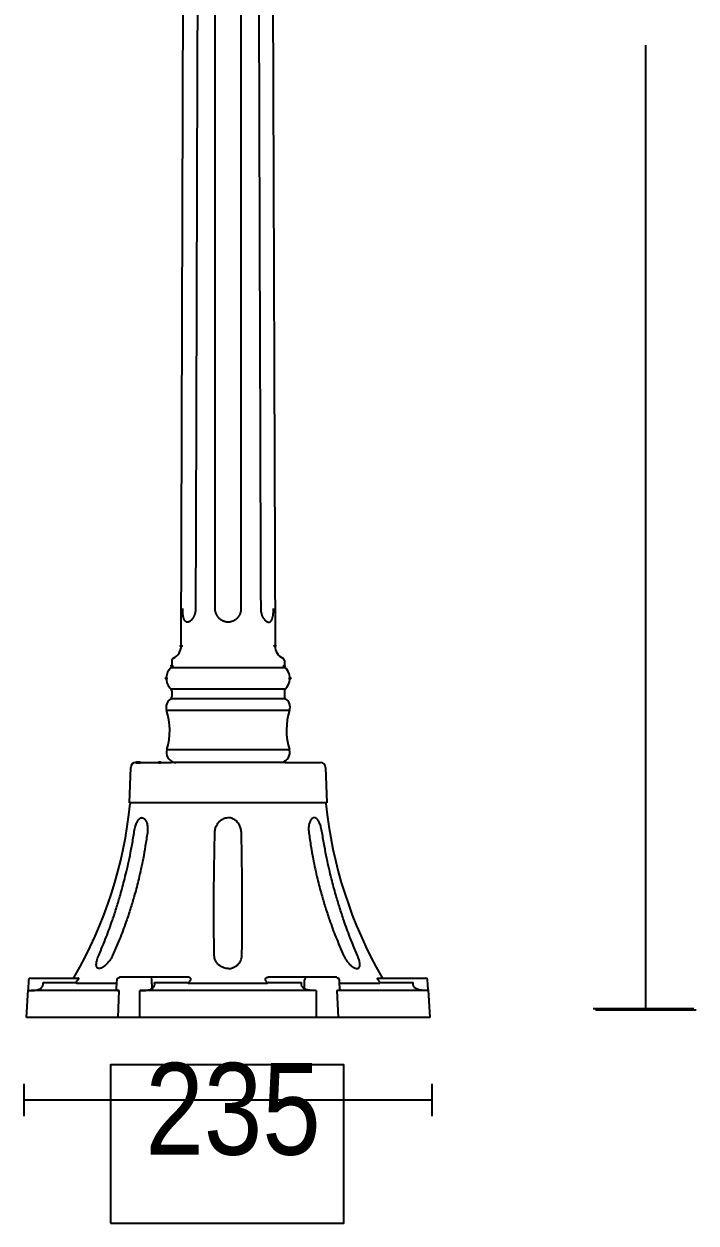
# Model space of a CAD drawing. Extents: x 0 to 92, y 0 to 307.
# Drawn here: x 0.4 to 83.7, y 0.4 to 148.9 of the extents above; entities that cross this region are included whole.
import ezdxf

# ---------------------------------------------------------------- set-up
doc = ezdxf.new("R2010")
doc.units = 0
doc.layers.add('LIVELLO_1', color=160, linetype='Continuous')
doc.styles.add('STD', font='txt')

# ---------------------------------------------------------------- blocks, each defined once
blk = doc.blocks.new('AI9-BLK1')
at = {"layer": 'LIVELLO_1', "color": 7}
for p, q in [((-25.69, -81.92), (-25.23, 56.75)), ((-14.52, 56.75), (-14.06, -81.92)), ((31.84, -7.46), (31.84, -127)), ((-12.81, -84.61), (-26.95, -84.61)), ((-26.84, -83.7), (-26.84, -84.38)), ((-12.91, -83.7), (-12.91, -84.38)), ((-12.81, -87.24), (-26.95, -87.24)), ((-26.84, -87.47), (-26.84, -88.18)), ((-12.91, -87.47), (-12.91, -88.18)), ((-12.77, -88.44), (-26.98, -88.44)), ((-27.49, -89.88), (-12.26, -89.88)), ((-27.46, -94.74), (-12.29, -94.74)), ((-31.31, -96.35), (-31.16, -96.35)), ((-31.16, -96.35), (-28.35, -96.35)), ((-28.35, -96.35), (-26.93, -96.35)), ((-12.82, -96.35), (-26.93, -96.35)), ((-12.82, -96.35), (-11.4, -96.35)), ((-11.4, -96.35), (-8.59, -96.35)), ((-8.59, -96.35), (-8.44, -96.35)), ((-32.09, -101.33), (-31.94, -96.95)), ((-7.81, -96.95), (-7.66, -101.33)), ((-19.88, -101.33), (-32.09, -101.33)), ((-7.66, -101.33), (-19.88, -101.33)), ((-44.58, -123.26), (-44.65, -124.51)), ((-44.37, -123.06), (-39.11, -123.06)), ((-39.11, -123.06), (-38.46, -123.06)), ((-33.67, -123.26), (-33.68, -123.59)), ((-24.83, -122.96), (-33.33, -122.96)), ((-29.36, -123.26), (-29.33, -124.37)), ((-6.43, -122.96), (-14.92, -122.96)), ((-10.43, -124.37), (-10.4, -123.26)), ((-6.07, -123.59), (-6.09, -123.26)), ((-1.29, -123.06), (-0.64, -123.06)), ((-0.64, -123.06), (4.62, -123.06)), ((4.89, -124.51), (4.83, -123.26)), ((-44.84, -127.95), (-44.66, -124.52)), ((-33.35, -124.61), (-44.27, -124.61)), ((-42.78, -123.59), (-38.72, -123.59)), ((-38.65, -123.69), (-33.76, -123.69)), ((-33.68, -123.59), (-33.73, -124.37)), ((-33.5, -127.95), (-33.35, -124.61)), ((-19.88, -124.61), (-30.8, -124.61)), ((-30.8, -127.95), (-30.8, -124.61)), ((-28.98, -123.59), (-24.92, -123.59)), ((-24.77, -123.69), (-19.88, -123.69)), ((-19.88, -123.69), (-14.98, -123.69)), ((-8.95, -124.61), (-19.88, -124.61)), ((-14.84, -123.59), (-10.77, -123.59)), ((-8.95, -124.61), (-8.95, -127.95)), ((4.52, -124.61), (-6.4, -124.61)), ((-6.4, -124.61), (-6.25, -127.95)), ((-6.03, -124.37), (-6.07, -123.59)), ((-5.99, -123.69), (-1.1, -123.69)), ((-1.03, -123.59), (3.03, -123.59)), ((4.9, -124.52), (5.09, -127.95)), ((25.34, -126.84), (37.8, -126.84)), ((25.61, -126.98), (38.08, -126.98)), ((-33.5, -127.95), (-44.84, -127.95)), ((-30.8, -127.95), (-33.5, -127.95)), ((-19.88, -127.95), (-30.8, -127.95)), ((-8.95, -127.95), (-19.88, -127.95)), ((-6.25, -127.95), (-8.95, -127.95)), ((5.09, -127.95), (-6.25, -127.95)), ((-45.16, -136.16), (-45.16, -140.17)), ((5.34, -136.16), (5.34, -140.17)), ((5.34, -138.17), (-45.16, -138.17))]:
    blk.add_line(p, q, dxfattribs=at)
blk.add_lwpolyline([(-34.43, -153.41), (-5.55, -153.41), (-5.55, -133.81), (-34.43, -133.81)], close=True, dxfattribs=at)
for centre, radius in [((-25.69, -81.92), 0.0923), ((-12.91, -84.38), 0.0974), ((-31.16, -96.35), 0.0962), ((-30.93, -96.35), 0.0962)]:
    blk.add_circle(centre, radius, dxfattribs=at)
for centre, major_axis, ratio in [((-14.06, -81.92), (0.0981, 0), 0.934246), ((-26.84, -84.38), (0.0015, -0.0972), 0.984817), ((-27.54, -85.92), (-0.002, -0.0968), 0.979332), ((-12.22, -85.92), (-0.004, -0.0968), 0.986719), ((-30.89, -96.35), (-0.002, -0.0968), 0.979332), ((-28.35, -96.35), (-0.0015, -0.0968), 0.988321)]:
    blk.add_ellipse(centre, major_axis=major_axis, ratio=ratio, dxfattribs=at)
for points, knots in [([(-23.52, 51.88), (-23.59, 30.36), (-23.65, 8.84), (-23.71, -12.69), (-23.78, -34.21), (-23.84, -55.73), (-23.91, -77.26)], [0, 0, 0, 0, 1, 1, 1, 2, 2, 2, 2]), ([(-21.48, -77.26), (-21.48, -55.73), (-21.48, -34.21), (-21.47, -12.69), (-21.47, 8.84), (-21.47, 30.36), (-21.47, 51.88)], [0, 0, 0, 0, 1, 1, 1, 2, 2, 2, 2]), ([(-18.28, 51.88), (-18.28, 30.36), (-18.28, 8.84), (-18.28, -12.69), (-18.28, -34.21), (-18.28, -55.73), (-18.28, -77.26)], [0, 0, 0, 0, 1, 1, 1, 2, 2, 2, 2]), ([(-16.23, 51.88), (-16.17, 30.36), (-16.1, 8.84), (-16.04, -12.69), (-15.98, -34.21), (-15.91, -55.73), (-15.84, -77.26)], [0, 0, 0, 0, 1, 1, 1, 2, 2, 2, 2]), ([(-23.91, -77.26), (-23.91, -77.32), (-23.91, -77.38), (-23.91, -77.45), (-23.92, -77.5), (-23.92, -77.56), (-23.93, -77.61), (-23.94, -77.66), (-23.95, -77.7), (-23.96, -77.75), (-23.97, -77.79), (-23.98, -77.84), (-23.99, -77.88), (-24, -77.91), (-24, -77.93), (-24.01, -77.96), (-24.03, -77.99), (-24.03, -78.02), (-24.04, -78.05), (-24.05, -78.08), (-24.07, -78.11), (-24.08, -78.14), (-24.09, -78.17), (-24.1, -78.2), (-24.11, -78.23), (-24.12, -78.26), (-24.14, -78.28), (-24.15, -78.31), (-24.17, -78.33), (-24.18, -78.36), (-24.2, -78.38), (-24.21, -78.41), (-24.22, -78.43), (-24.24, -78.46), (-24.25, -78.48), (-24.27, -78.5), (-24.29, -78.52), (-24.3, -78.55), (-24.31, -78.56), (-24.33, -78.58), (-24.34, -78.6), (-24.36, -78.62), (-24.37, -78.64), (-24.39, -78.66), (-24.4, -78.67), (-24.42, -78.69), (-24.43, -78.7), (-24.45, -78.72), (-24.47, -78.74), (-24.48, -78.75), (-24.49, -78.76), (-24.51, -78.78), (-24.53, -78.79), (-24.54, -78.8), (-24.56, -78.82), (-24.57, -78.83), (-24.59, -78.83), (-24.6, -78.84), (-24.61, -78.86), (-24.63, -78.87), (-24.65, -78.88), (-24.66, -78.88), (-24.67, -78.89), (-24.69, -78.9), (-24.7, -78.9), (-24.72, -78.91), (-24.73, -78.91), (-24.75, -78.92), (-24.76, -78.93), (-24.77, -78.93), (-24.79, -78.94), (-24.8, -78.94), (-24.82, -78.94), (-24.83, -78.94), (-24.84, -78.94), (-24.85, -78.95), (-24.87, -78.95), (-24.88, -78.95), (-24.9, -78.95), (-24.9, -78.95), (-24.94, -78.95), (-24.94, -78.95), (-24.94, -78.95), (-24.96, -78.95), (-24.97, -78.94), (-24.99, -78.94), (-25, -78.94), (-25.01, -78.94), (-25.03, -78.94), (-25.03, -78.93), (-25.05, -78.92), (-25.06, -78.91), (-25.07, -78.91), (-25.08, -78.9), (-25.09, -78.9), (-25.11, -78.89), (-25.12, -78.89), (-25.13, -78.88), (-25.14, -78.87), (-25.15, -78.86), (-25.16, -78.84), (-25.17, -78.84), (-25.18, -78.83), (-25.19, -78.82), (-25.21, -78.8), (-25.22, -78.79), (-25.22, -78.78), (-25.24, -78.76), (-25.24, -78.75), (-25.25, -78.73), (-25.26, -78.72), (-25.27, -78.7), (-25.28, -78.68), (-25.29, -78.67), (-25.3, -78.66), (-25.31, -78.63), (-25.32, -78.61), (-25.33, -78.6), (-25.34, -78.57), (-25.34, -78.55), (-25.35, -78.53), (-25.36, -78.51), (-25.37, -78.49), (-25.37, -78.46), (-25.38, -78.44), (-25.39, -78.41), (-25.39, -78.39), (-25.4, -78.37), (-25.41, -78.34), (-25.41, -78.32), (-25.42, -78.28), (-25.43, -78.26), (-25.43, -78.23), (-25.44, -78.2), (-25.44, -78.17), (-25.45, -78.14), (-25.45, -78.12), (-25.45, -78.09), (-25.46, -78.06), (-25.46, -78.03), (-25.47, -78), (-25.47, -77.97), (-25.47, -77.94), (-25.48, -77.91), (-25.48, -77.88), (-25.48, -77.84), (-25.49, -77.8), (-25.49, -77.76), (-25.49, -77.71), (-25.5, -77.66), (-25.5, -77.62), (-25.5, -77.56), (-25.5, -77.5), (-25.5, -77.45), (-25.5, -77.45), (-25.5, -77.26), (-25.5, -77.26)], [0, 0, 0, 0, 1, 1, 1, 2, 2, 2, 3, 3, 3, 4, 4, 4, 5, 5, 5, 6, 6, 6, 7, 7, 7, 8, 8, 8, 9, 9, 9, 10, 10, 10, 11, 11, 11, 12, 12, 12, 13, 13, 13, 14, 14, 14, 15, 15, 15, 16, 16, 16, 17, 17, 17, 18, 18, 18, 19, 19, 19, 20, 20, 20, 21, 21, 21, 22, 22, 22, 23, 23, 23, 24, 24, 24, 25, 25, 25, 26, 26, 26, 27, 27, 27, 28, 28, 28, 29, 29, 29, 30, 30, 30, 31, 31, 31, 32, 32, 32, 33, 33, 33, 34, 34, 34, 35, 35, 35, 36, 36, 36, 37, 37, 37, 38, 38, 38, 39, 39, 39, 40, 40, 40, 41, 41, 41, 42, 42, 42, 43, 43, 43, 44, 44, 44, 45, 45, 45, 46, 46, 46, 47, 47, 47, 48, 48, 48, 49, 49, 49, 50, 50, 50, 51, 51, 51, 52, 52, 52, 52]), ([(-19.88, -78.95), (-19.92, -78.95), (-19.97, -78.95), (-20.02, -78.94), (-20.07, -78.94), (-20.11, -78.94), (-20.15, -78.93), (-20.19, -78.92), (-20.22, -78.91), (-20.25, -78.9), (-20.29, -78.9), (-20.32, -78.89), (-20.36, -78.88), (-20.38, -78.87), (-20.4, -78.86), (-20.42, -78.85), (-20.45, -78.84), (-20.47, -78.83), (-20.5, -78.82), (-20.52, -78.81), (-20.54, -78.8), (-20.57, -78.79), (-20.59, -78.78), (-20.62, -78.76), (-20.64, -78.75), (-20.67, -78.73), (-20.7, -78.72), (-20.72, -78.7), (-20.74, -78.68), (-20.77, -78.67), (-20.8, -78.65), (-20.82, -78.63), (-20.85, -78.61), (-20.87, -78.59), (-20.89, -78.57), (-20.92, -78.55), (-20.94, -78.53), (-20.96, -78.5), (-20.99, -78.48), (-21.01, -78.46), (-21.04, -78.44), (-21.05, -78.41), (-21.07, -78.38), (-21.1, -78.36), (-21.12, -78.33), (-21.14, -78.31), (-21.16, -78.28), (-21.18, -78.25), (-21.19, -78.23), (-21.22, -78.2), (-21.23, -78.16), (-21.25, -78.14), (-21.26, -78.11), (-21.28, -78.08), (-21.29, -78.05), (-21.31, -78.02), (-21.32, -77.99), (-21.34, -77.96), (-21.35, -77.93), (-21.36, -77.91), (-21.37, -77.88), (-21.38, -77.84), (-21.4, -77.79), (-21.41, -77.75), (-21.42, -77.7), (-21.43, -77.66), (-21.44, -77.61), (-21.45, -77.56), (-21.47, -77.5), (-21.47, -77.45), (-21.47, -77.38), (-21.48, -77.32), (-21.48, -77.26)], [0, 0, 0, 0, 1, 1, 1, 2, 2, 2, 3, 3, 3, 4, 4, 4, 5, 5, 5, 6, 6, 6, 7, 7, 7, 8, 8, 8, 9, 9, 9, 10, 10, 10, 11, 11, 11, 12, 12, 12, 13, 13, 13, 14, 14, 14, 15, 15, 15, 16, 16, 16, 17, 17, 17, 18, 18, 18, 19, 19, 19, 20, 20, 20, 21, 21, 21, 22, 22, 22, 23, 23, 23, 24, 24, 24, 24]), ([(-18.28, -77.26), (-18.28, -77.32), (-18.28, -77.38), (-18.28, -77.45), (-18.29, -77.5), (-18.3, -77.56), (-18.31, -77.61), (-18.32, -77.66), (-18.33, -77.7), (-18.35, -77.75), (-18.36, -77.79), (-18.37, -77.84), (-18.38, -77.88), (-18.39, -77.91), (-18.41, -77.93), (-18.42, -77.96), (-18.43, -77.99), (-18.44, -78.02), (-18.46, -78.05), (-18.48, -78.08), (-18.49, -78.11), (-18.5, -78.14), (-18.52, -78.17), (-18.54, -78.2), (-18.56, -78.23), (-18.58, -78.26), (-18.59, -78.28), (-18.62, -78.31), (-18.63, -78.33), (-18.66, -78.36), (-18.68, -78.39), (-18.7, -78.41), (-18.72, -78.44), (-18.74, -78.46), (-18.77, -78.49), (-18.79, -78.51), (-18.81, -78.53), (-18.84, -78.55), (-18.86, -78.57), (-18.88, -78.59), (-18.91, -78.61), (-18.93, -78.63), (-18.96, -78.65), (-18.98, -78.67), (-19.01, -78.68), (-19.03, -78.7), (-19.06, -78.72), (-19.08, -78.73), (-19.11, -78.75), (-19.13, -78.76), (-19.16, -78.78), (-19.18, -78.79), (-19.21, -78.8), (-19.23, -78.81), (-19.26, -78.82), (-19.28, -78.83), (-19.31, -78.84), (-19.33, -78.85), (-19.35, -78.86), (-19.38, -78.87), (-19.4, -78.88), (-19.43, -78.89), (-19.47, -78.9), (-19.5, -78.9), (-19.53, -78.91), (-19.56, -78.92), (-19.6, -78.93), (-19.65, -78.94), (-19.69, -78.94), (-19.73, -78.94), (-19.78, -78.95), (-19.83, -78.95), (-19.88, -78.95)], [0, 0, 0, 0, 1, 1, 1, 2, 2, 2, 3, 3, 3, 4, 4, 4, 5, 5, 5, 6, 6, 6, 7, 7, 7, 8, 8, 8, 9, 9, 9, 10, 10, 10, 11, 11, 11, 12, 12, 12, 13, 13, 13, 14, 14, 14, 15, 15, 15, 16, 16, 16, 17, 17, 17, 18, 18, 18, 19, 19, 19, 20, 20, 20, 21, 21, 21, 22, 22, 22, 23, 23, 23, 24, 24, 24, 24]), ([(-15.84, -77.26), (-15.84, -77.32), (-15.84, -77.38), (-15.84, -77.45), (-15.84, -77.5), (-15.83, -77.56), (-15.82, -77.61), (-15.81, -77.66), (-15.81, -77.7), (-15.79, -77.75), (-15.78, -77.79), (-15.78, -77.84), (-15.76, -77.88), (-15.76, -77.91), (-15.75, -77.93), (-15.74, -77.96), (-15.73, -77.99), (-15.72, -78.02), (-15.71, -78.05), (-15.7, -78.08), (-15.69, -78.11), (-15.68, -78.14), (-15.67, -78.16), (-15.65, -78.2), (-15.64, -78.23), (-15.63, -78.25), (-15.62, -78.28), (-15.6, -78.31), (-15.59, -78.33), (-15.57, -78.35), (-15.56, -78.38), (-15.55, -78.41), (-15.53, -78.43), (-15.51, -78.45), (-15.5, -78.47), (-15.48, -78.5), (-15.47, -78.52), (-15.46, -78.54), (-15.44, -78.56), (-15.43, -78.58), (-15.41, -78.6), (-15.4, -78.62), (-15.38, -78.64), (-15.37, -78.66), (-15.35, -78.67), (-15.34, -78.68), (-15.32, -78.7), (-15.31, -78.72), (-15.29, -78.73), (-15.28, -78.75), (-15.26, -78.76), (-15.24, -78.78), (-15.23, -78.79), (-15.21, -78.8), (-15.2, -78.81), (-15.19, -78.83), (-15.17, -78.83), (-15.15, -78.84), (-15.14, -78.86), (-15.12, -78.87), (-15.11, -78.88), (-15.1, -78.88), (-15.08, -78.89), (-15.07, -78.9), (-15.05, -78.9), (-15.04, -78.91), (-15.02, -78.91), (-15.01, -78.92), (-15, -78.93), (-14.98, -78.93), (-14.97, -78.94), (-14.95, -78.94), (-14.94, -78.94), (-14.92, -78.94), (-14.91, -78.94), (-14.9, -78.95), (-14.88, -78.95), (-14.87, -78.95), (-14.86, -78.95), (-14.86, -78.95), (-14.82, -78.95), (-14.82, -78.95), (-14.81, -78.95), (-14.79, -78.95), (-14.78, -78.94), (-14.77, -78.94), (-14.75, -78.94), (-14.74, -78.94), (-14.73, -78.94), (-14.72, -78.93), (-14.7, -78.92), (-14.69, -78.91), (-14.68, -78.91), (-14.67, -78.9), (-14.66, -78.9), (-14.65, -78.89), (-14.64, -78.89), (-14.62, -78.88), (-14.61, -78.87), (-14.6, -78.86), (-14.59, -78.85), (-14.58, -78.84), (-14.57, -78.83), (-14.56, -78.82), (-14.55, -78.8), (-14.54, -78.79), (-14.53, -78.78), (-14.51, -78.76), (-14.51, -78.75), (-14.5, -78.73), (-14.49, -78.72), (-14.48, -78.7), (-14.47, -78.68), (-14.46, -78.67), (-14.45, -78.66), (-14.45, -78.63), (-14.43, -78.61), (-14.43, -78.6), (-14.42, -78.57), (-14.41, -78.55), (-14.4, -78.53), (-14.39, -78.51), (-14.39, -78.49), (-14.38, -78.46), (-14.37, -78.44), (-14.36, -78.41), (-14.36, -78.39), (-14.35, -78.36), (-14.34, -78.34), (-14.34, -78.32), (-14.33, -78.28), (-14.33, -78.26), (-14.32, -78.23), (-14.32, -78.2), (-14.31, -78.17), (-14.31, -78.14), (-14.31, -78.11), (-14.3, -78.09), (-14.29, -78.06), (-14.29, -78.03), (-14.29, -78), (-14.28, -77.97), (-14.28, -77.94), (-14.28, -77.91), (-14.28, -77.88), (-14.27, -77.84), (-14.26, -77.8), (-14.26, -77.75), (-14.26, -77.71), (-14.26, -77.66), (-14.25, -77.62), (-14.25, -77.56), (-14.25, -77.5), (-14.25, -77.45), (-14.25, -77.38), (-14.25, -77.32), (-14.25, -77.26)], [0, 0, 0, 0, 1, 1, 1, 2, 2, 2, 3, 3, 3, 4, 4, 4, 5, 5, 5, 6, 6, 6, 7, 7, 7, 8, 8, 8, 9, 9, 9, 10, 10, 10, 11, 11, 11, 12, 12, 12, 13, 13, 13, 14, 14, 14, 15, 15, 15, 16, 16, 16, 17, 17, 17, 18, 18, 18, 19, 19, 19, 20, 20, 20, 21, 21, 21, 22, 22, 22, 23, 23, 23, 24, 24, 24, 25, 25, 25, 26, 26, 26, 27, 27, 27, 28, 28, 28, 29, 29, 29, 30, 30, 30, 31, 31, 31, 32, 32, 32, 33, 33, 33, 34, 34, 34, 35, 35, 35, 36, 36, 36, 37, 37, 37, 38, 38, 38, 39, 39, 39, 40, 40, 40, 41, 41, 41, 42, 42, 42, 43, 43, 43, 44, 44, 44, 45, 45, 45, 46, 46, 46, 47, 47, 47, 48, 48, 48, 49, 49, 49, 50, 50, 50, 51, 51, 51, 52, 52, 52, 52]), ([(-26.95, -84.61), (-27.67, -85.26), (-27.74, -86.37), (-27.1, -87.09), (-27.05, -87.15), (-27, -87.19), (-26.95, -87.24)], [0, 0, 0, 0, 1, 1, 1, 2, 2, 2, 2]), ([(-12.81, -87.24), (-12.08, -86.6), (-12.02, -85.49), (-12.66, -84.76), (-12.7, -84.71), (-12.76, -84.66), (-12.81, -84.61)], [0, 0, 0, 0, 1, 1, 1, 2, 2, 2, 2]), ([(-27.46, -94.74), (-27.66, -95.39), (-27.29, -96.1), (-26.63, -96.3), (-26.55, -96.32), (-26.45, -96.34), (-26.35, -96.35)], [0, 0, 0, 0, 1, 1, 1, 2, 2, 2, 2]), ([(-13.4, -96.35), (-12.71, -96.3), (-12.2, -95.7), (-12.24, -95.02), (-12.25, -94.92), (-12.26, -94.83), (-12.29, -94.74)], [0, 0, 0, 0, 1, 1, 1, 2, 2, 2, 2]), ([(-31.52, -105.05), (-31.5, -104.94), (-31.49, -104.82), (-31.46, -104.7), (-31.43, -104.58), (-31.41, -104.48), (-31.38, -104.37), (-31.35, -104.29), (-31.33, -104.2), (-31.3, -104.12), (-31.27, -104.04), (-31.24, -103.96), (-31.21, -103.88), (-31.19, -103.83), (-31.17, -103.79), (-31.15, -103.73), (-31.12, -103.68), (-31.09, -103.63), (-31.07, -103.59), (-31.04, -103.55), (-31.02, -103.51), (-30.99, -103.47), (-30.97, -103.44), (-30.94, -103.4), (-30.91, -103.37), (-30.88, -103.35), (-30.86, -103.32), (-30.84, -103.3), (-30.8, -103.27), (-30.78, -103.26), (-30.75, -103.24), (-30.72, -103.22), (-30.7, -103.21), (-30.67, -103.2), (-30.64, -103.19), (-30.62, -103.19), (-30.59, -103.18), (-30.56, -103.18), (-30.53, -103.18), (-30.51, -103.19), (-30.48, -103.19), (-30.45, -103.19), (-30.42, -103.2), (-30.39, -103.22), (-30.37, -103.23), (-30.34, -103.25), (-30.31, -103.26), (-30.29, -103.28), (-30.26, -103.3), (-30.23, -103.33), (-30.21, -103.36), (-30.19, -103.39), (-30.16, -103.42), (-30.14, -103.45), (-30.12, -103.48), (-30.1, -103.52), (-30.07, -103.56), (-30.05, -103.59), (-30.03, -103.63), (-30.02, -103.68), (-30, -103.72), (-29.97, -103.8), (-29.95, -103.88), (-29.92, -103.96), (-29.9, -104.05), (-29.89, -104.14), (-29.87, -104.23), (-29.85, -104.36), (-29.85, -104.49), (-29.85, -104.62), (-29.85, -104.77), (-29.86, -104.91), (-29.88, -105.05)], [0, 0, 0, 0, 1, 1, 1, 2, 2, 2, 3, 3, 3, 4, 4, 4, 5, 5, 5, 6, 6, 6, 7, 7, 7, 8, 8, 8, 9, 9, 9, 10, 10, 10, 11, 11, 11, 12, 12, 12, 13, 13, 13, 14, 14, 14, 15, 15, 15, 16, 16, 16, 17, 17, 17, 18, 18, 18, 19, 19, 19, 20, 20, 20, 21, 21, 21, 22, 22, 22, 23, 23, 23, 24, 24, 24, 24]), ([(-21.52, -105.05), (-21.51, -104.91), (-21.5, -104.76), (-21.47, -104.62), (-21.44, -104.49), (-21.4, -104.36), (-21.35, -104.24), (-21.31, -104.15), (-21.26, -104.07), (-21.21, -103.99), (-21.16, -103.91), (-21.11, -103.83), (-21.05, -103.76), (-21.01, -103.72), (-20.98, -103.68), (-20.94, -103.63), (-20.9, -103.59), (-20.86, -103.56), (-20.81, -103.52), (-20.76, -103.48), (-20.7, -103.44), (-20.64, -103.4), (-20.57, -103.36), (-20.51, -103.33), (-20.44, -103.3), (-20.36, -103.26), (-20.27, -103.23), (-20.18, -103.21), (-20.08, -103.19), (-19.98, -103.19), (-19.88, -103.18)], [0, 0, 0, 0, 1, 1, 1, 2, 2, 2, 3, 3, 3, 4, 4, 4, 5, 5, 5, 6, 6, 6, 7, 7, 7, 8, 8, 8, 9, 9, 9, 10, 10, 10, 10]), ([(-18.23, -105.05), (-18.24, -104.91), (-18.25, -104.76), (-18.28, -104.62), (-18.31, -104.49), (-18.35, -104.36), (-18.41, -104.24), (-18.44, -104.15), (-18.5, -104.07), (-18.54, -103.99), (-18.59, -103.91), (-18.64, -103.83), (-18.7, -103.76), (-18.74, -103.72), (-18.78, -103.68), (-18.81, -103.63), (-18.85, -103.59), (-18.9, -103.56), (-18.94, -103.52), (-19, -103.48), (-19.06, -103.44), (-19.12, -103.4), (-19.18, -103.36), (-19.25, -103.33), (-19.32, -103.3), (-19.4, -103.26), (-19.49, -103.23), (-19.58, -103.21), (-19.68, -103.19), (-19.77, -103.19), (-19.88, -103.18)], [0, 0, 0, 0, 1, 1, 1, 2, 2, 2, 3, 3, 3, 4, 4, 4, 5, 5, 5, 6, 6, 6, 7, 7, 7, 8, 8, 8, 9, 9, 9, 10, 10, 10, 10]), ([(-8.23, -105.05), (-8.25, -104.94), (-8.27, -104.82), (-8.29, -104.7), (-8.32, -104.58), (-8.35, -104.48), (-8.38, -104.37), (-8.4, -104.29), (-8.42, -104.2), (-8.45, -104.12), (-8.48, -104.04), (-8.51, -103.96), (-8.54, -103.88), (-8.56, -103.83), (-8.58, -103.79), (-8.61, -103.73), (-8.63, -103.68), (-8.66, -103.63), (-8.69, -103.59), (-8.71, -103.55), (-8.73, -103.51), (-8.76, -103.47), (-8.79, -103.44), (-8.81, -103.4), (-8.84, -103.37), (-8.87, -103.35), (-8.9, -103.32), (-8.92, -103.3), (-8.95, -103.27), (-8.97, -103.26), (-9, -103.24), (-9.03, -103.22), (-9.06, -103.21), (-9.09, -103.2), (-9.11, -103.19), (-9.14, -103.19), (-9.17, -103.18), (-9.2, -103.18), (-9.22, -103.18), (-9.25, -103.19), (-9.28, -103.19), (-9.31, -103.19), (-9.33, -103.2), (-9.36, -103.22), (-9.39, -103.23), (-9.42, -103.25), (-9.44, -103.26), (-9.46, -103.28), (-9.49, -103.3), (-9.52, -103.33), (-9.54, -103.36), (-9.57, -103.39), (-9.59, -103.42), (-9.61, -103.45), (-9.64, -103.48), (-9.66, -103.52), (-9.68, -103.56), (-9.7, -103.59), (-9.72, -103.63), (-9.74, -103.68), (-9.75, -103.72), (-9.78, -103.8), (-9.81, -103.88), (-9.83, -103.96), (-9.85, -104.05), (-9.87, -104.14), (-9.88, -104.23), (-9.9, -104.36), (-9.91, -104.49), (-9.91, -104.62), (-9.9, -104.77), (-9.89, -104.91), (-9.87, -105.05)], [0, 0, 0, 0, 1, 1, 1, 2, 2, 2, 3, 3, 3, 4, 4, 4, 5, 5, 5, 6, 6, 6, 7, 7, 7, 8, 8, 8, 9, 9, 9, 10, 10, 10, 11, 11, 11, 12, 12, 12, 13, 13, 13, 14, 14, 14, 15, 15, 15, 16, 16, 16, 17, 17, 17, 18, 18, 18, 19, 19, 19, 20, 20, 20, 21, 21, 21, 22, 22, 22, 23, 23, 23, 24, 24, 24, 24]), ([(-35.89, -120.24), (-35.58, -119.5), (-35.27, -118.75), (-34.97, -117.99), (-34.71, -117.3), (-34.45, -116.6), (-34.21, -115.9), (-34.03, -115.36), (-33.85, -114.83), (-33.69, -114.29), (-33.53, -113.78), (-33.37, -113.27), (-33.22, -112.75), (-33.13, -112.42), (-33.03, -112.09), (-32.94, -111.76), (-32.86, -111.42), (-32.77, -111.09), (-32.68, -110.75), (-32.58, -110.35), (-32.49, -109.94), (-32.39, -109.53), (-32.29, -109.1), (-32.2, -108.68), (-32.1, -108.25), (-32, -107.74), (-31.9, -107.23), (-31.81, -106.72), (-31.7, -106.16), (-31.62, -105.61), (-31.52, -105.05)], [0, 0, 0, 0, 1, 1, 1, 2, 2, 2, 3, 3, 3, 4, 4, 4, 5, 5, 5, 6, 6, 6, 7, 7, 7, 8, 8, 8, 9, 9, 9, 10, 10, 10, 10]), ([(-29.88, -105.05), (-29.96, -105.62), (-30.04, -106.18), (-30.13, -106.73), (-30.21, -107.24), (-30.3, -107.76), (-30.41, -108.27), (-30.49, -108.69), (-30.57, -109.12), (-30.67, -109.54), (-30.76, -109.95), (-30.85, -110.36), (-30.95, -110.76), (-31.02, -111.09), (-31.1, -111.42), (-31.19, -111.75), (-31.28, -112.07), (-31.37, -112.4), (-31.46, -112.72), (-31.6, -113.23), (-31.75, -113.74), (-31.91, -114.25), (-32.08, -114.79), (-32.25, -115.32), (-32.43, -115.86), (-32.68, -116.56), (-32.94, -117.28), (-33.21, -117.97), (-33.52, -118.73), (-33.85, -119.49), (-34.18, -120.24)], [0, 0, 0, 0, 1, 1, 1, 2, 2, 2, 3, 3, 3, 4, 4, 4, 5, 5, 5, 6, 6, 6, 7, 7, 7, 8, 8, 8, 9, 9, 9, 10, 10, 10, 10]), ([(-21.59, -120.24), (-21.6, -119.49), (-21.61, -118.73), (-21.63, -117.97), (-21.63, -117.28), (-21.64, -116.57), (-21.64, -115.88), (-21.64, -115.34), (-21.64, -114.81), (-21.64, -114.28), (-21.64, -113.78), (-21.64, -113.27), (-21.63, -112.76), (-21.63, -112.43), (-21.63, -112.09), (-21.63, -111.76), (-21.63, -111.42), (-21.62, -111.09), (-21.62, -110.76), (-21.61, -110.35), (-21.61, -109.94), (-21.6, -109.52), (-21.6, -109.1), (-21.59, -108.67), (-21.58, -108.24), (-21.58, -107.73), (-21.57, -107.22), (-21.56, -106.71), (-21.55, -106.16), (-21.53, -105.61), (-21.52, -105.05)], [0, 0, 0, 0, 1, 1, 1, 2, 2, 2, 3, 3, 3, 4, 4, 4, 5, 5, 5, 6, 6, 6, 7, 7, 7, 8, 8, 8, 9, 9, 9, 10, 10, 10, 10]), ([(-18.17, -120.24), (-18.15, -119.49), (-18.14, -118.73), (-18.13, -117.97), (-18.12, -117.28), (-18.12, -116.57), (-18.12, -115.88), (-18.12, -115.88), (-18.12, -114.28), (-18.12, -114.28), (-18.12, -113.78), (-18.12, -113.27), (-18.12, -112.76), (-18.12, -112.43), (-18.12, -112.09), (-18.13, -111.76), (-18.13, -111.42), (-18.13, -111.09), (-18.14, -110.76), (-18.14, -110.35), (-18.14, -109.94), (-18.15, -109.52), (-18.16, -109.1), (-18.16, -108.67), (-18.17, -108.24), (-18.17, -107.73), (-18.19, -107.22), (-18.19, -106.71), (-18.2, -106.16), (-18.22, -105.61), (-18.23, -105.05)], [0, 0, 0, 0, 1, 1, 1, 2, 2, 2, 3, 3, 3, 4, 4, 4, 5, 5, 5, 6, 6, 6, 7, 7, 7, 8, 8, 8, 9, 9, 9, 10, 10, 10, 10]), ([(-9.87, -105.05), (-9.8, -105.62), (-9.72, -106.18), (-9.62, -106.73), (-9.54, -107.24), (-9.45, -107.76), (-9.35, -108.27), (-9.27, -108.69), (-9.18, -109.12), (-9.09, -109.54), (-9, -109.95), (-8.9, -110.36), (-8.81, -110.76), (-8.73, -111.09), (-8.65, -111.42), (-8.56, -111.75), (-8.48, -112.07), (-8.39, -112.4), (-8.3, -112.72), (-8.15, -113.23), (-8, -113.74), (-7.84, -114.25), (-7.67, -114.79), (-7.5, -115.32), (-7.32, -115.86), (-7.07, -116.56), (-6.82, -117.28), (-6.54, -117.97), (-6.23, -118.73), (-5.9, -119.49), (-5.57, -120.24)], [0, 0, 0, 0, 1, 1, 1, 2, 2, 2, 3, 3, 3, 4, 4, 4, 5, 5, 5, 6, 6, 6, 7, 7, 7, 8, 8, 8, 9, 9, 9, 10, 10, 10, 10]), ([(-3.86, -120.24), (-4.17, -119.5), (-4.49, -118.75), (-4.78, -117.99), (-5.05, -117.3), (-5.3, -116.6), (-5.54, -115.9), (-5.72, -115.36), (-5.9, -114.83), (-6.07, -114.29), (-6.23, -113.78), (-6.38, -113.27), (-6.53, -112.75), (-6.62, -112.42), (-6.72, -112.09), (-6.81, -111.76), (-6.9, -111.42), (-6.98, -111.09), (-7.07, -110.75), (-7.17, -110.35), (-7.27, -109.94), (-7.36, -109.53), (-7.46, -109.1), (-7.56, -108.68), (-7.65, -108.25), (-7.75, -107.74), (-7.85, -107.23), (-7.95, -106.72), (-8.05, -106.16), (-8.14, -105.61), (-8.23, -105.05)], [0, 0, 0, 0, 1, 1, 1, 2, 2, 2, 3, 3, 3, 4, 4, 4, 5, 5, 5, 6, 6, 6, 7, 7, 7, 8, 8, 8, 9, 9, 9, 10, 10, 10, 10]), ([(-34.18, -120.24), (-34.24, -120.37), (-34.3, -120.5), (-34.38, -120.63), (-34.44, -120.74), (-34.51, -120.85), (-34.59, -120.95), (-34.65, -121.02), (-34.71, -121.1), (-34.77, -121.17), (-34.83, -121.24), (-34.89, -121.3), (-34.96, -121.37), (-35, -121.4), (-35.03, -121.44), (-35.07, -121.47), (-35.11, -121.51), (-35.15, -121.55), (-35.2, -121.58), (-35.23, -121.61), (-35.27, -121.64), (-35.31, -121.66), (-35.35, -121.69), (-35.39, -121.72), (-35.43, -121.74), (-35.47, -121.76), (-35.5, -121.78), (-35.54, -121.79), (-35.57, -121.81), (-35.61, -121.82), (-35.65, -121.84), (-35.68, -121.84), (-35.71, -121.85), (-35.74, -121.86), (-35.77, -121.86), (-35.8, -121.87), (-35.83, -121.87), (-35.86, -121.87), (-35.89, -121.87), (-35.91, -121.86), (-35.93, -121.86), (-35.96, -121.86), (-35.98, -121.84), (-36.01, -121.84), (-36.03, -121.82), (-36.05, -121.81), (-36.07, -121.79), (-36.09, -121.78), (-36.1, -121.76), (-36.12, -121.73), (-36.13, -121.71), (-36.15, -121.68), (-36.16, -121.66), (-36.17, -121.63), (-36.17, -121.6), (-36.18, -121.57), (-36.19, -121.54), (-36.19, -121.5), (-36.2, -121.47), (-36.2, -121.43), (-36.2, -121.4), (-36.2, -121.33), (-36.19, -121.25), (-36.18, -121.18), (-36.17, -121.11), (-36.15, -121.02), (-36.13, -120.95), (-36.11, -120.83), (-36.08, -120.72), (-36.04, -120.61), (-35.99, -120.48), (-35.94, -120.37), (-35.89, -120.24)], [0, 0, 0, 0, 1, 1, 1, 2, 2, 2, 3, 3, 3, 4, 4, 4, 5, 5, 5, 6, 6, 6, 7, 7, 7, 8, 8, 8, 9, 9, 9, 10, 10, 10, 11, 11, 11, 12, 12, 12, 13, 13, 13, 14, 14, 14, 15, 15, 15, 16, 16, 16, 17, 17, 17, 18, 18, 18, 19, 19, 19, 20, 20, 20, 21, 21, 21, 22, 22, 22, 23, 23, 23, 24, 24, 24, 24]), ([(-19.88, -121.87), (-19.97, -121.87), (-20.06, -121.86), (-20.15, -121.85), (-20.24, -121.84), (-20.32, -121.82), (-20.4, -121.79), (-20.47, -121.78), (-20.52, -121.75), (-20.59, -121.72), (-20.65, -121.7), (-20.71, -121.67), (-20.76, -121.64), (-20.8, -121.61), (-20.85, -121.59), (-20.89, -121.56), (-20.93, -121.54), (-20.96, -121.51), (-21, -121.47), (-21.04, -121.45), (-21.07, -121.41), (-21.11, -121.37), (-21.15, -121.34), (-21.18, -121.3), (-21.21, -121.26), (-21.26, -121.2), (-21.3, -121.15), (-21.34, -121.08), (-21.38, -121.01), (-21.42, -120.94), (-21.45, -120.88), (-21.49, -120.78), (-21.53, -120.68), (-21.55, -120.58), (-21.57, -120.47), (-21.58, -120.36), (-21.59, -120.24)], [0, 0, 0, 0, 1, 1, 1, 2, 2, 2, 3, 3, 3, 4, 4, 4, 5, 5, 5, 6, 6, 6, 7, 7, 7, 8, 8, 8, 9, 9, 9, 10, 10, 10, 11, 11, 11, 12, 12, 12, 12]), ([(-19.88, -121.87), (-19.78, -121.87), (-19.69, -121.86), (-19.6, -121.85), (-19.52, -121.84), (-19.43, -121.82), (-19.35, -121.79), (-19.29, -121.78), (-19.23, -121.75), (-19.17, -121.72), (-19.1, -121.7), (-19.04, -121.67), (-18.99, -121.64), (-18.95, -121.61), (-18.91, -121.59), (-18.87, -121.56), (-18.83, -121.54), (-18.79, -121.51), (-18.75, -121.47), (-18.72, -121.45), (-18.68, -121.41), (-18.64, -121.37), (-18.61, -121.34), (-18.58, -121.3), (-18.54, -121.26), (-18.5, -121.2), (-18.45, -121.15), (-18.41, -121.08), (-18.37, -121.01), (-18.33, -120.94), (-18.3, -120.88), (-18.26, -120.78), (-18.22, -120.68), (-18.2, -120.58), (-18.18, -120.47), (-18.17, -120.36), (-18.17, -120.24)], [0, 0, 0, 0, 1, 1, 1, 2, 2, 2, 3, 3, 3, 4, 4, 4, 5, 5, 5, 6, 6, 6, 7, 7, 7, 8, 8, 8, 9, 9, 9, 10, 10, 10, 11, 11, 11, 12, 12, 12, 12]), ([(-5.57, -120.24), (-5.51, -120.37), (-5.44, -120.5), (-5.38, -120.63), (-5.31, -120.74), (-5.24, -120.85), (-5.16, -120.95), (-5.1, -121.02), (-5.04, -121.1), (-4.98, -121.17), (-4.92, -121.24), (-4.86, -121.3), (-4.8, -121.37), (-4.76, -121.4), (-4.72, -121.44), (-4.68, -121.47), (-4.64, -121.51), (-4.6, -121.55), (-4.55, -121.58), (-4.52, -121.61), (-4.48, -121.64), (-4.44, -121.66), (-4.4, -121.69), (-4.36, -121.72), (-4.32, -121.74), (-4.28, -121.76), (-4.25, -121.78), (-4.21, -121.79), (-4.18, -121.81), (-4.14, -121.82), (-4.11, -121.84), (-4.07, -121.84), (-4.05, -121.85), (-4.01, -121.86), (-3.98, -121.86), (-3.95, -121.87), (-3.92, -121.87), (-3.89, -121.87), (-3.87, -121.87), (-3.84, -121.86), (-3.82, -121.86), (-3.79, -121.86), (-3.77, -121.84), (-3.74, -121.84), (-3.72, -121.82), (-3.7, -121.81), (-3.68, -121.79), (-3.67, -121.78), (-3.65, -121.76), (-3.63, -121.73), (-3.62, -121.71), (-3.61, -121.68), (-3.6, -121.66), (-3.58, -121.63), (-3.58, -121.6), (-3.57, -121.57), (-3.57, -121.54), (-3.56, -121.5), (-3.56, -121.47), (-3.56, -121.43), (-3.56, -121.4), (-3.56, -121.33), (-3.57, -121.25), (-3.58, -121.18), (-3.58, -121.11), (-3.6, -121.02), (-3.62, -120.95), (-3.64, -120.83), (-3.68, -120.72), (-3.72, -120.61), (-3.76, -120.48), (-3.81, -120.37), (-3.86, -120.24)], [0, 0, 0, 0, 1, 1, 1, 2, 2, 2, 3, 3, 3, 4, 4, 4, 5, 5, 5, 6, 6, 6, 7, 7, 7, 8, 8, 8, 9, 9, 9, 10, 10, 10, 11, 11, 11, 12, 12, 12, 13, 13, 13, 14, 14, 14, 15, 15, 15, 16, 16, 16, 17, 17, 17, 18, 18, 18, 19, 19, 19, 20, 20, 20, 21, 21, 21, 22, 22, 22, 23, 23, 23, 24, 24, 24, 24]), ([(-38.72, -123.59), (-38.68, -123.54), (-38.64, -123.49), (-38.6, -123.43), (-38.56, -123.37), (-38.52, -123.32), (-38.49, -123.26)], [0, 0, 0, 0, 1, 1, 1, 2, 2, 2, 2]), ([(-38.49, -123.26), (-38.47, -123.25), (-38.46, -123.24), (-38.44, -123.23), (-38.43, -123.22), (-38.42, -123.21), (-38.41, -123.2), (-38.4, -123.19), (-38.39, -123.18), (-38.39, -123.17), (-38.38, -123.17), (-38.37, -123.16), (-38.37, -123.15), (-38.37, -123.15), (-38.37, -123.14), (-38.37, -123.14), (-38.36, -123.13), (-38.36, -123.12), (-38.36, -123.12), (-38.36, -123.12), (-38.36, -123.11), (-38.36, -123.11), (-38.36, -123.11), (-38.37, -123.1), (-38.37, -123.1), (-38.37, -123.1), (-38.37, -123.09), (-38.38, -123.09), (-38.39, -123.08), (-38.39, -123.07), (-38.4, -123.07), (-38.41, -123.07), (-38.42, -123.07), (-38.43, -123.07), (-38.44, -123.06), (-38.45, -123.06), (-38.46, -123.06)], [0, 0, 0, 0, 1, 1, 1, 2, 2, 2, 3, 3, 3, 4, 4, 4, 5, 5, 5, 6, 6, 6, 7, 7, 7, 8, 8, 8, 9, 9, 9, 10, 10, 10, 11, 11, 11, 12, 12, 12, 12]), ([(-33.33, -122.96), (-33.34, -122.99), (-33.36, -123.02), (-33.38, -123.03), (-33.4, -123.05), (-33.43, -123.06), (-33.46, -123.06)], [0, 0, 0, 0, 1, 1, 1, 2, 2, 2, 2]), ([(-29.46, -123.06), (-29.43, -123.09), (-29.39, -123.11), (-29.37, -123.15), (-29.36, -123.17), (-29.36, -123.22), (-29.36, -123.26)], [0, 0, 0, 0, 1, 1, 1, 2, 2, 2, 2]), ([(-24.55, -123.36), (-24.54, -123.34), (-24.52, -123.31), (-24.51, -123.29), (-24.5, -123.27), (-24.5, -123.25), (-24.49, -123.22), (-24.49, -123.21), (-24.49, -123.19), (-24.49, -123.17), (-24.49, -123.16), (-24.49, -123.14), (-24.5, -123.12), (-24.5, -123.12), (-24.5, -123.11), (-24.51, -123.1), (-24.51, -123.09), (-24.52, -123.09), (-24.53, -123.07), (-24.53, -123.06), (-24.54, -123.06), (-24.55, -123.05), (-24.56, -123.04), (-24.56, -123.04), (-24.57, -123.03), (-24.59, -123.02), (-24.6, -123.01), (-24.62, -123), (-24.63, -122.99), (-24.66, -122.99), (-24.67, -122.99), (-24.7, -122.98), (-24.72, -122.97), (-24.75, -122.96), (-24.78, -122.96), (-24.81, -122.96), (-24.83, -122.96)], [0, 0, 0, 0, 1, 1, 1, 2, 2, 2, 3, 3, 3, 4, 4, 4, 5, 5, 5, 6, 6, 6, 7, 7, 7, 8, 8, 8, 9, 9, 9, 10, 10, 10, 11, 11, 11, 12, 12, 12, 12]), ([(-15.21, -123.36), (-15.22, -123.34), (-15.23, -123.31), (-15.24, -123.29), (-15.25, -123.27), (-15.26, -123.25), (-15.26, -123.22), (-15.26, -123.21), (-15.26, -123.19), (-15.26, -123.17), (-15.26, -123.16), (-15.26, -123.14), (-15.25, -123.12), (-15.25, -123.12), (-15.25, -123.11), (-15.24, -123.1), (-15.24, -123.09), (-15.23, -123.09), (-15.22, -123.07), (-15.22, -123.06), (-15.21, -123.06), (-15.21, -123.05), (-15.2, -123.04), (-15.19, -123.04), (-15.18, -123.03), (-15.17, -123.02), (-15.15, -123.01), (-15.13, -123), (-15.12, -122.99), (-15.1, -122.99), (-15.08, -122.99), (-15.06, -122.98), (-15.03, -122.97), (-15.01, -122.96), (-14.98, -122.96), (-14.95, -122.96), (-14.92, -122.96)], [0, 0, 0, 0, 1, 1, 1, 2, 2, 2, 3, 3, 3, 4, 4, 4, 5, 5, 5, 6, 6, 6, 7, 7, 7, 8, 8, 8, 9, 9, 9, 10, 10, 10, 11, 11, 11, 12, 12, 12, 12]), ([(-10.29, -123.06), (-10.33, -123.09), (-10.36, -123.11), (-10.37, -123.15), (-10.39, -123.17), (-10.4, -123.22), (-10.4, -123.26)], [0, 0, 0, 0, 1, 1, 1, 2, 2, 2, 2]), ([(-6.43, -122.96), (-6.41, -122.99), (-6.4, -123.02), (-6.37, -123.03), (-6.35, -123.05), (-6.33, -123.06), (-6.3, -123.06)], [0, 0, 0, 0, 1, 1, 1, 2, 2, 2, 2]), ([(-1.27, -123.26), (-1.28, -123.25), (-1.3, -123.24), (-1.31, -123.23), (-1.32, -123.22), (-1.33, -123.21), (-1.35, -123.2), (-1.35, -123.19), (-1.36, -123.18), (-1.37, -123.17), (-1.37, -123.17), (-1.38, -123.16), (-1.38, -123.15), (-1.38, -123.15), (-1.39, -123.14), (-1.39, -123.14), (-1.39, -123.13), (-1.39, -123.12), (-1.39, -123.12), (-1.39, -123.12), (-1.39, -123.12), (-1.39, -123.11), (-1.39, -123.11), (-1.39, -123.1), (-1.39, -123.1), (-1.38, -123.1), (-1.38, -123.09), (-1.38, -123.09), (-1.37, -123.08), (-1.36, -123.07), (-1.35, -123.07), (-1.35, -123.07), (-1.33, -123.07), (-1.33, -123.07), (-1.32, -123.06), (-1.3, -123.06), (-1.29, -123.06)], [0, 0, 0, 0, 1, 1, 1, 2, 2, 2, 3, 3, 3, 4, 4, 4, 5, 5, 5, 6, 6, 6, 7, 7, 7, 8, 8, 8, 9, 9, 9, 10, 10, 10, 11, 11, 11, 12, 12, 12, 12]), ([(-1.03, -123.59), (-1.07, -123.54), (-1.11, -123.49), (-1.15, -123.43), (-1.19, -123.37), (-1.23, -123.32), (-1.27, -123.26)], [0, 0, 0, 0, 1, 1, 1, 2, 2, 2, 2]), ([(-44.6, -124.56), (-44.55, -124.58), (-44.49, -124.59), (-44.44, -124.6), (-44.38, -124.61), (-44.33, -124.61), (-44.27, -124.61)], [0, 0, 0, 0, 1, 1, 1, 2, 2, 2, 2]), ([(-44.58, -124.55), (-44.53, -124.57), (-44.47, -124.59), (-44.41, -124.6), (-44.36, -124.61), (-44.31, -124.6), (-44.25, -124.6), (-44.2, -124.6), (-44.16, -124.6), (-44.11, -124.6), (-44.07, -124.59), (-44.02, -124.59), (-43.98, -124.59), (-43.92, -124.59), (-43.86, -124.58), (-43.81, -124.57), (-43.75, -124.56), (-43.69, -124.56), (-43.63, -124.55), (-43.56, -124.53), (-43.48, -124.51), (-43.41, -124.49), (-43.33, -124.45), (-43.25, -124.41), (-43.17, -124.37)], [0, 0, 0, 0, 1, 1, 1, 2, 2, 2, 3, 3, 3, 4, 4, 4, 5, 5, 5, 6, 6, 6, 7, 7, 7, 8, 8, 8, 8]), ([(-43.17, -124.37), (-43.13, -124.35), (-43.09, -124.32), (-43.05, -124.29), (-43.01, -124.26), (-42.98, -124.23), (-42.95, -124.2), (-42.92, -124.17), (-42.9, -124.13), (-42.88, -124.1), (-42.86, -124.07), (-42.84, -124.03), (-42.83, -123.99), (-42.81, -123.96), (-42.8, -123.92), (-42.79, -123.89), (-42.79, -123.84), (-42.79, -123.8), (-42.79, -123.76)], [0, 0, 0, 0, 1, 1, 1, 2, 2, 2, 3, 3, 3, 4, 4, 4, 5, 5, 5, 6, 6, 6, 6]), ([(-42.79, -123.76), (-42.79, -123.73), (-42.8, -123.71), (-42.79, -123.68), (-42.79, -123.65), (-42.79, -123.62), (-42.78, -123.59)], [0, 0, 0, 0, 1, 1, 1, 2, 2, 2, 2]), ([(-38.72, -123.59), (-38.7, -123.61), (-38.69, -123.62), (-38.68, -123.64), (-38.67, -123.66), (-38.67, -123.67), (-38.65, -123.69)], [0, 0, 0, 0, 1, 1, 1, 2, 2, 2, 2]), ([(-33.76, -123.69), (-33.74, -123.68), (-33.73, -123.67), (-33.71, -123.66), (-33.7, -123.64), (-33.69, -123.62), (-33.68, -123.59)], [0, 0, 0, 0, 1, 1, 1, 2, 2, 2, 2]), ([(-33.73, -124.37), (-33.73, -124.39), (-33.73, -124.41), (-33.73, -124.44), (-33.73, -124.46), (-33.72, -124.47), (-33.71, -124.5), (-33.7, -124.51), (-33.69, -124.53), (-33.67, -124.55), (-33.65, -124.56), (-33.63, -124.57), (-33.6, -124.58), (-33.57, -124.59), (-33.54, -124.59), (-33.51, -124.59), (-33.5, -124.6), (-33.48, -124.6), (-33.46, -124.6), (-33.46, -124.6), (-33.41, -124.6), (-33.41, -124.6), (-33.41, -124.6), (-33.38, -124.6), (-33.38, -124.6), (-33.38, -124.6), (-33.35, -124.6), (-33.35, -124.6)], [0, 0, 0, 0, 1, 1, 1, 2, 2, 2, 3, 3, 3, 4, 4, 4, 5, 5, 5, 6, 6, 6, 7, 7, 7, 8, 8, 8, 9, 9, 9, 9]), ([(-30.8, -124.6), (-30.8, -124.6), (-30.74, -124.6), (-30.74, -124.6), (-30.74, -124.6), (-30.64, -124.6), (-30.64, -124.6), (-30.59, -124.6), (-30.54, -124.6), (-30.5, -124.6), (-30.45, -124.6), (-30.41, -124.59), (-30.36, -124.59), (-30.27, -124.59), (-30.19, -124.59), (-30.11, -124.58), (-30.03, -124.57), (-29.95, -124.56), (-29.86, -124.55), (-29.77, -124.53), (-29.68, -124.52), (-29.59, -124.5), (-29.5, -124.46), (-29.41, -124.41), (-29.33, -124.37)], [0, 0, 0, 0, 1, 1, 1, 2, 2, 2, 3, 3, 3, 4, 4, 4, 5, 5, 5, 6, 6, 6, 7, 7, 7, 8, 8, 8, 8]), ([(-29.33, -124.37), (-29.29, -124.35), (-29.24, -124.32), (-29.21, -124.29), (-29.18, -124.26), (-29.15, -124.23), (-29.12, -124.2), (-29.09, -124.17), (-29.07, -124.13), (-29.05, -124.1), (-29.03, -124.06), (-29.01, -124.03), (-29, -123.99), (-28.99, -123.96), (-28.98, -123.92), (-28.97, -123.89), (-28.97, -123.84), (-28.97, -123.8), (-28.98, -123.76)], [0, 0, 0, 0, 1, 1, 1, 2, 2, 2, 3, 3, 3, 4, 4, 4, 5, 5, 5, 6, 6, 6, 6]), ([(-28.98, -123.76), (-28.99, -123.73), (-28.99, -123.71), (-28.99, -123.68), (-28.99, -123.65), (-28.98, -123.62), (-28.98, -123.59)], [0, 0, 0, 0, 1, 1, 1, 2, 2, 2, 2]), ([(-24.92, -123.59), (-24.89, -123.61), (-24.87, -123.63), (-24.85, -123.65), (-24.82, -123.67), (-24.79, -123.68), (-24.77, -123.69)], [0, 0, 0, 0, 1, 1, 1, 2, 2, 2, 2]), ([(-24.77, -123.69), (-24.73, -123.63), (-24.7, -123.58), (-24.66, -123.52), (-24.62, -123.46), (-24.59, -123.41), (-24.55, -123.36)], [0, 0, 0, 0, 1, 1, 1, 2, 2, 2, 2]), ([(-14.98, -123.69), (-15.02, -123.63), (-15.06, -123.58), (-15.1, -123.52), (-15.13, -123.46), (-15.17, -123.41), (-15.21, -123.36)], [0, 0, 0, 0, 1, 1, 1, 2, 2, 2, 2]), ([(-14.84, -123.59), (-14.86, -123.61), (-14.88, -123.63), (-14.91, -123.65), (-14.93, -123.67), (-14.96, -123.68), (-14.98, -123.69)], [0, 0, 0, 0, 1, 1, 1, 2, 2, 2, 2]), ([(-10.43, -124.37), (-10.47, -124.35), (-10.51, -124.32), (-10.55, -124.29), (-10.58, -124.26), (-10.61, -124.23), (-10.64, -124.2), (-10.66, -124.17), (-10.69, -124.13), (-10.7, -124.1), (-10.73, -124.06), (-10.74, -124.03), (-10.76, -123.99), (-10.77, -123.96), (-10.77, -123.92), (-10.78, -123.89), (-10.78, -123.84), (-10.77, -123.8), (-10.77, -123.76)], [0, 0, 0, 0, 1, 1, 1, 2, 2, 2, 3, 3, 3, 4, 4, 4, 5, 5, 5, 6, 6, 6, 6]), ([(-10.77, -123.76), (-10.77, -123.73), (-10.76, -123.71), (-10.77, -123.68), (-10.77, -123.65), (-10.77, -123.62), (-10.77, -123.59)], [0, 0, 0, 0, 1, 1, 1, 2, 2, 2, 2]), ([(-8.96, -124.6), (-8.96, -124.6), (-9.02, -124.6), (-9.02, -124.6), (-9.02, -124.6), (-9.11, -124.6), (-9.11, -124.6), (-9.16, -124.6), (-9.21, -124.6), (-9.25, -124.6), (-9.31, -124.6), (-9.35, -124.59), (-9.4, -124.59), (-9.48, -124.59), (-9.56, -124.59), (-9.64, -124.58), (-9.72, -124.57), (-9.81, -124.56), (-9.89, -124.55), (-9.98, -124.53), (-10.07, -124.52), (-10.16, -124.5), (-10.25, -124.46), (-10.34, -124.41), (-10.43, -124.37)], [0, 0, 0, 0, 1, 1, 1, 2, 2, 2, 3, 3, 3, 4, 4, 4, 5, 5, 5, 6, 6, 6, 7, 7, 7, 8, 8, 8, 8]), ([(-6.03, -124.37), (-6.03, -124.39), (-6.03, -124.41), (-6.03, -124.44), (-6.03, -124.46), (-6.03, -124.47), (-6.04, -124.5), (-6.05, -124.51), (-6.07, -124.53), (-6.08, -124.55), (-6.1, -124.56), (-6.13, -124.57), (-6.16, -124.58), (-6.18, -124.59), (-6.21, -124.59), (-6.24, -124.59), (-6.25, -124.6), (-6.27, -124.6), (-6.29, -124.6), (-6.29, -124.6), (-6.34, -124.6), (-6.34, -124.6), (-6.34, -124.6), (-6.38, -124.6), (-6.38, -124.6), (-6.38, -124.6), (-6.4, -124.6), (-6.4, -124.6)], [0, 0, 0, 0, 1, 1, 1, 2, 2, 2, 3, 3, 3, 4, 4, 4, 5, 5, 5, 6, 6, 6, 7, 7, 7, 8, 8, 8, 9, 9, 9, 9]), ([(-5.99, -123.69), (-6.01, -123.68), (-6.03, -123.67), (-6.04, -123.66), (-6.06, -123.64), (-6.06, -123.62), (-6.07, -123.59)], [0, 0, 0, 0, 1, 1, 1, 2, 2, 2, 2]), ([(-1.03, -123.59), (-1.04, -123.61), (-1.06, -123.62), (-1.07, -123.64), (-1.08, -123.66), (-1.09, -123.67), (-1.1, -123.69)], [0, 0, 0, 0, 1, 1, 1, 2, 2, 2, 2]), ([(3.04, -123.76), (3.04, -123.73), (3.04, -123.71), (3.04, -123.68), (3.04, -123.65), (3.03, -123.62), (3.03, -123.59)], [0, 0, 0, 0, 1, 1, 1, 2, 2, 2, 2]), ([(3.42, -124.37), (3.38, -124.35), (3.33, -124.32), (3.29, -124.29), (3.26, -124.26), (3.23, -124.23), (3.2, -124.2), (3.17, -124.17), (3.14, -124.13), (3.13, -124.1), (3.1, -124.07), (3.09, -124.03), (3.07, -123.99), (3.06, -123.96), (3.04, -123.92), (3.04, -123.89), (3.04, -123.84), (3.04, -123.8), (3.04, -123.76)], [0, 0, 0, 0, 1, 1, 1, 2, 2, 2, 3, 3, 3, 4, 4, 4, 5, 5, 5, 6, 6, 6, 6]), ([(4.83, -124.55), (4.77, -124.57), (4.72, -124.59), (4.66, -124.6), (4.61, -124.61), (4.55, -124.6), (4.5, -124.6), (4.45, -124.6), (4.4, -124.6), (4.36, -124.6), (4.32, -124.59), (4.27, -124.59), (4.22, -124.59), (4.17, -124.59), (4.11, -124.58), (4.05, -124.57), (4, -124.56), (3.94, -124.56), (3.88, -124.55), (3.8, -124.53), (3.72, -124.51), (3.66, -124.49), (3.57, -124.45), (3.5, -124.41), (3.42, -124.37)], [0, 0, 0, 0, 1, 1, 1, 2, 2, 2, 3, 3, 3, 4, 4, 4, 5, 5, 5, 6, 6, 6, 7, 7, 7, 8, 8, 8, 8]), ([(4.85, -124.56), (4.8, -124.58), (4.74, -124.59), (4.69, -124.6), (4.63, -124.61), (4.58, -124.61), (4.52, -124.61)], [0, 0, 0, 0, 1, 1, 1, 2, 2, 2, 2])]:
    blk.add_open_spline(points, degree=3, knots=knots, dxfattribs=at)
for points in [[(-26.66, -83.41), (-26.07, -83.15), (-25.7, -82.56), (-25.69, -81.92)], [(-14.06, -81.92), (-14.06, -82.56), (-13.68, -83.15), (-13.09, -83.41)], [(-26.95, -84.61), (-26.88, -84.55), (-26.84, -84.47), (-26.84, -84.38)], [(-26.66, -83.41), (-26.77, -83.47), (-26.84, -83.58), (-26.84, -83.7)], [(-12.91, -83.7), (-12.91, -83.58), (-12.98, -83.47), (-13.09, -83.41)], [(-12.91, -84.38), (-12.91, -84.47), (-12.87, -84.55), (-12.81, -84.61)], [(-26.84, -87.47), (-26.84, -87.39), (-26.88, -87.3), (-26.95, -87.24)], [(-12.81, -87.24), (-12.87, -87.3), (-12.91, -87.39), (-12.91, -87.47)], [(-26.98, -88.44), (-27.46, -88.75), (-27.67, -89.34), (-27.49, -89.88)], [(-26.98, -88.44), (-26.89, -88.38), (-26.84, -88.29), (-26.84, -88.18)], [(-12.91, -88.18), (-12.91, -88.29), (-12.86, -88.38), (-12.77, -88.44)], [(-12.26, -89.88), (-12.09, -89.34), (-12.29, -88.75), (-12.77, -88.44)], [(-27.46, -94.74), (-26.97, -93.15), (-26.98, -91.45), (-27.49, -89.88)], [(-12.26, -89.88), (-12.77, -91.45), (-12.78, -93.15), (-12.29, -94.74)], [(-31.31, -96.35), (-31.65, -96.35), (-31.93, -96.62), (-31.94, -96.95)], [(-7.81, -96.95), (-7.83, -96.62), (-8.1, -96.35), (-8.44, -96.35)], [(-38.93, -122.96), (-35.12, -116.36), (-32.76, -109.02), (-32, -101.43)], [(-31.89, -101.33), (-31.94, -101.33), (-31.99, -101.38), (-32, -101.43)], [(-7.76, -101.43), (-7.76, -101.38), (-7.81, -101.33), (-7.86, -101.33)], [(-7.76, -101.43), (-7, -109.02), (-4.64, -116.36), (-0.83, -122.96)], [(-44.37, -123.06), (-44.48, -123.06), (-44.57, -123.15), (-44.58, -123.26)], [(-39.11, -123.06), (-39.04, -123.06), (-38.96, -123.02), (-38.93, -122.96)], [(-33.46, -123.06), (-33.57, -123.06), (-33.66, -123.15), (-33.67, -123.26)], [(-6.09, -123.26), (-6.09, -123.15), (-6.18, -123.06), (-6.3, -123.06)], [(-0.83, -122.96), (-0.78, -123.02), (-0.72, -123.06), (-0.64, -123.06)], [(4.83, -123.26), (4.82, -123.15), (4.73, -123.06), (4.62, -123.06)]]:
    blk.add_open_spline(points, degree=3, dxfattribs=at)
at = {"layer": 'LIVELLO_1', "color": 7, "insert": (-30.13, -133.57), "char_height": 11.3693, "attachment_point": 1, "style": 'STD'}
blk.add_mtext('\\fArial Narrow|b0|i0;\\H11.3693;\\C7;235', dxfattribs=at)

msp = doc.modelspace()

# ---------------------------------------------------------------- block references
at = {"layer": 'LIVELLO_1', "color": 7}
msp.add_blockref('AI9-BLK1', (45.602815, 153.790182), dxfattribs=at)

doc.saveas('drawing.dxf')
